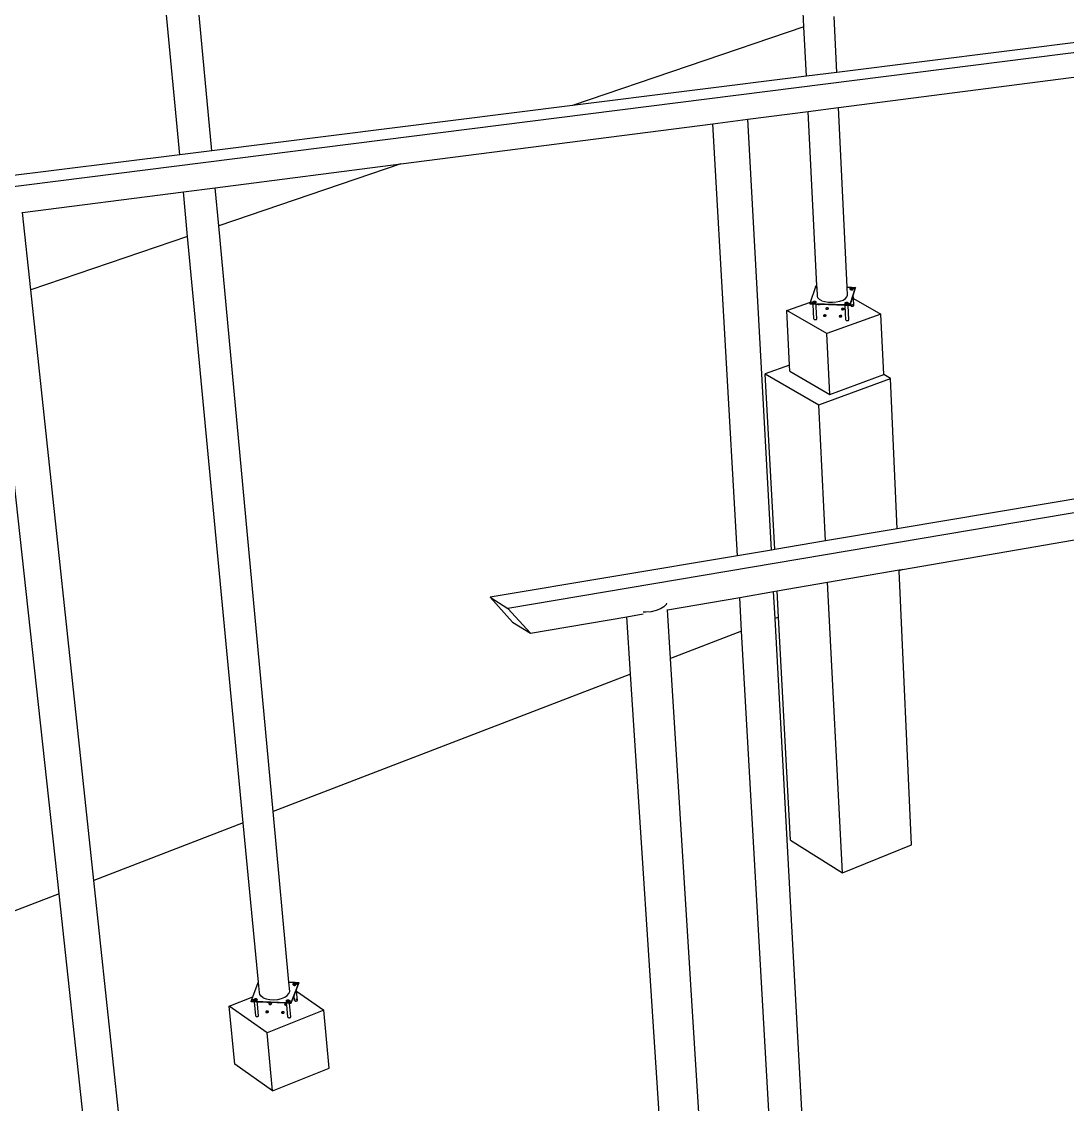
# Model space of a CAD drawing. Header units: inches. Extents: x -1925 to 2772, y -1726 to 1726.
# Drawn here: x -941 to -284, y 278 to 958 of the extents above; entities that cross this region are included whole.
import ezdxf

# ---------------------------------------------------------------- set-up
doc = ezdxf.new("R2010")
doc.units = ezdxf.units.IN
doc.header["$MEASUREMENT"] = 0

msp = doc.modelspace()

# ---------------------------------------------------------------- linework, layer by layer
for p, q in [((-449.15, 954.94), (-457.8, 1127.12)), ((-841.43, 874.52), (-862.05, 1091.81)), ((-821.35, 877.04), (-841.42, 1093.78)), ((687.86, 1060.8), (-1038.59, 842.6)), ((-96.8, 967.92), (-428.56, 926.3)), ((-428.56, 926.3), (-430.24, 961.37)), ((-449.15, 954.94), (-594.57, 905.48)), ((-447.6, 923.92), (-449.15, 954.94)), ((-427.49, 904.16), (-96.57, 946.76)), ((-428.56, 926.3), (-447.6, 923.92)), ((-447.6, 923.92), (-594.57, 905.48)), ((-594.57, 905.48), (-821.35, 877.04)), ((-484.39, 896.84), (-446.48, 901.72)), ((-446.48, 901.72), (-427.49, 904.16)), ((-440.97, 792.01), (-446.48, 901.72)), ((-422.07, 791.34), (-427.49, 904.16)), ((-702.54, 868.76), (-506.49, 893.99)), ((-506.49, 893.99), (-484.39, 896.84)), ((-491.01, 622.44), (-506.49, 893.99)), ((-469.63, 626.03), (-484.39, 896.84)), ((1106.01, 883.87), (-635.2, 589.26)), ((-841.43, 874.52), (-1048.12, 848.59)), ((-821.35, 877.04), (-841.43, 874.52)), ((-819.19, 853.74), (-702.54, 868.76)), ((-702.54, 868.76), (-816.98, 829.83)), ((-940.27, 838.16), (-839.22, 851.16)), ((-839.22, 851.16), (-819.19, 853.74)), ((-836.56, 823.17), (-839.22, 851.16)), ((-816.98, 829.83), (-819.19, 853.74)), ((-940.69, 838.1), (-940.27, 838.16)), ((-935.1, 789.65), (-940.27, 838.16)), ((-782.88, 461.69), (-816.98, 829.83)), ((-836.56, 823.17), (-935.1, 789.65)), ((-801.57, 454.5), (-836.56, 823.17)), ((-895.56, 418.36), (-935.1, 789.65)), ((-444.94, 781.92), (-441.97, 791.05)), ((-441.97, 791.05), (-441.65, 792.03)), ((-441.97, 791.05), (-441.39, 791.06)), ((-441.65, 792.03), (-440.97, 792.01)), ((-441.65, 792.03), (-440.96, 791.64)), ((-441.39, 791.06), (-440.93, 791.13)), ((-440.93, 791.13), (-440.97, 792.01)), ((-440.92, 790.9), (-440.93, 791.13)), ((-440.92, 790.9), (-440.92, 790.86)), ((-440.92, 790.86), (-440.92, 790.9)), ((-440.92, 790.86), (-440.92, 790.86)), ((-440.66, 785.66), (-440.92, 790.86)), ((-422.07, 791.34), (-418.98, 791.23)), ((-421.82, 786.2), (-422.07, 791.34)), ((-420.1, 790.42), (-420.09, 790.52)), ((-420.04, 790.32), (-420.1, 790.42)), ((-420.08, 790.02), (-420.1, 790.42)), ((-420.08, 790.02), (-420.1, 789.99)), ((-420.09, 790.52), (-420.03, 790.61)), ((-420.04, 790.09), (-420.08, 790.02)), ((-420.07, 789.89), (-420.08, 790.02)), ((-420.07, 789.98), (-420.01, 790.08)), ((-420.07, 789.89), (-420.07, 789.98)), ((-420.02, 789.79), (-420.07, 789.89)), ((-419.93, 790.24), (-420.04, 790.32)), ((-419.93, 790.17), (-420.04, 790.09)), ((-420.03, 790.61), (-419.92, 790.7)), ((-417.1, 790.17), (-420.02, 780.96)), ((-419.91, 789.71), (-420.02, 789.79)), ((-420.01, 790.08), (-419.93, 790.14)), ((-419.78, 790.17), (-419.93, 790.24)), ((-419.92, 790.7), (-419.76, 790.77)), ((-419.91, 789.71), (-419.75, 789.64)), ((-419.59, 790.13), (-419.78, 790.17)), ((-419.76, 790.77), (-419.57, 790.83)), ((-419.56, 789.6), (-419.75, 789.64)), ((-419.37, 790.11), (-419.59, 790.13)), ((-419.57, 790.83), (-419.35, 790.86)), ((-419.56, 789.6), (-419.35, 789.58)), ((-419.15, 790.11), (-419.37, 790.11)), ((-419.35, 790.86), (-419.13, 790.86)), ((-419.13, 789.58), (-419.35, 789.58)), ((-419.35, 789.56), (-419.12, 789.57)), ((-419.14, 789.98), (-419.23, 789.95)), ((-418.94, 790.14), (-419.15, 790.11)), ((-419.13, 790.86), (-418.92, 790.84)), ((-419.13, 789.58), (-418.91, 789.61)), ((-419.12, 789.57), (-418.9, 789.6)), ((-418.98, 791.23), (-418.99, 790.97)), ((-418.99, 790.97), (-418.91, 790.84)), ((-418.98, 791.23), (-416.79, 791.15)), ((-418.74, 790.2), (-418.94, 790.14)), ((-418.92, 790.84), (-418.91, 790.84)), ((-418.91, 790.84), (-418.73, 790.8)), ((-418.91, 789.61), (-418.72, 789.67)), ((-418.9, 789.6), (-418.7, 789.66)), ((-418.65, 790.24), (-418.74, 790.2)), ((-418.55, 790.2), (-418.74, 790.13)), ((-418.73, 790.8), (-418.57, 790.73)), ((-418.56, 789.74), (-418.72, 789.67)), ((-418.7, 789.66), (-418.54, 789.73)), ((-418.63, 790.25), (-418.65, 790.24)), ((-418.65, 790.24), (-418.55, 790.2)), ((-418.58, 790.27), (-418.63, 790.25)), ((-418.52, 790.21), (-418.63, 790.25)), ((-418.47, 790.36), (-418.58, 790.27)), ((-418.57, 790.73), (-418.46, 790.65)), ((-418.45, 789.83), (-418.56, 789.74)), ((-418.52, 790.21), (-418.55, 790.2)), ((-418.55, 790.2), (-418.44, 790.12)), ((-418.54, 789.73), (-418.42, 789.82)), ((-418.41, 790.12), (-418.52, 790.21)), ((-418.41, 790.45), (-418.47, 790.36)), ((-418.46, 790.65), (-418.41, 790.55)), ((-418.39, 789.92), (-418.45, 789.83)), ((-418.44, 790.12), (-418.38, 790.02)), ((-418.43, 790.59), (-416.82, 791.17)), ((-418.42, 789.82), (-418.36, 789.92)), ((-418.41, 790.55), (-418.41, 790.46)), ((-418.4, 790.45), (-418.41, 790.55)), ((-418.41, 790.46), (-418.41, 790.45)), ((-418.41, 790.45), (-418.4, 790.45)), ((-418.39, 790.08), (-418.41, 790.12)), ((-418.4, 790.45), (-418.16, 790.34)), ((-418.39, 790.08), (-418.4, 790.45)), ((-418.35, 790.03), (-418.39, 790.08)), ((-418.38, 790.02), (-418.39, 790.08)), ((-418.38, 790.02), (-418.39, 789.92)), ((-418.36, 789.92), (-418.35, 790.03)), ((-417.09, 789.91), (-418.18, 786.46)), ((-418.16, 790.34), (-417.66, 790.22)), ((-417.66, 790.22), (-417.1, 790.17)), ((-416.87, 790.9), (-417.1, 790.17)), ((-417.09, 789.91), (-417.1, 790.17)), ((-416.78, 790.9), (-417.09, 789.91)), ((-416.79, 791.15), (-416.87, 790.9)), ((-416.87, 790.9), (-416.78, 790.9)), ((-416.78, 790.9), (-416.79, 791.15)), ((-440.34, 784.58), (-440.66, 785.66)), ((-439.4, 783.6), (-440.34, 784.58)), ((-437.9, 782.77), (-439.4, 783.6)), ((-437.9, 782.77), (-435.95, 782.16)), ((-426.53, 782.43), (-424.58, 783.16)), ((-424.58, 783.16), (-423.08, 784.07)), ((-423.08, 784.07), (-422.14, 785.11)), ((-422.14, 785.11), (-421.82, 786.2)), ((-418.78, 784.58), (-419.71, 781.66)), ((-418.18, 786.46), (-418.78, 784.58)), ((-418.78, 784.58), (-418.66, 784.51)), ((-418.08, 784.18), (-418.18, 786.46)), ((-418.08, 784.19), (-418.08, 784.18)), ((-418.08, 784.18), (-400.74, 774.39)), ((-417.86, 779.73), (-418.08, 784.18)), ((-917.41, 409.96), (-958.02, 781.86)), ((-459.98, 776.49), (-444.94, 781.92)), ((-434.66, 762.03), (-459.98, 776.49)), ((-458.19, 742.31), (-459.98, 776.49)), ((-445.29, 780.85), (-444.97, 781.84)), ((-445.29, 780.85), (-443.51, 781.49)), ((-443.09, 780.77), (-445.29, 780.85)), ((-445.27, 780.59), (-445.29, 780.85)), ((-443.31, 780.52), (-445.27, 780.59)), ((-444.97, 781.84), (-444.94, 781.92)), ((-444.41, 781.79), (-444.97, 781.84)), ((-443.91, 781.67), (-444.41, 781.79)), ((-443.51, 781.5), (-443.91, 781.67)), ((-443.22, 781.28), (-443.51, 781.5)), ((-443.35, 781.58), (-443.36, 781.48)), ((-443.36, 781.48), (-443.3, 781.38)), ((-443.35, 782.02), (-443.34, 782.12)), ((-443.29, 781.93), (-443.35, 782.02)), ((-443.33, 781.62), (-443.35, 782.02)), ((-443.33, 781.62), (-443.35, 781.58)), ((-443.33, 781.62), (-443.35, 781.59)), ((-443.34, 782.12), (-443.28, 782.22)), ((-443.32, 781.49), (-443.33, 781.62)), ((-443.27, 781.4), (-443.32, 781.49)), ((-442.83, 771.16), (-443.31, 780.52)), ((-443.08, 780.52), (-443.31, 780.52)), ((-443.3, 781.38), (-443.19, 781.29)), ((-443.18, 781.85), (-443.29, 781.93)), ((-443.28, 782.22), (-443.17, 782.31)), ((-443.27, 781.4), (-443.16, 781.31)), ((-443.08, 781.03), (-443.22, 781.28)), ((-443.19, 781.29), (-443.03, 781.22)), ((-443.03, 781.78), (-443.18, 781.85)), ((-443.17, 782.31), (-443.01, 782.38)), ((-443.16, 781.31), (-443, 781.25)), ((-443.09, 780.77), (-443.08, 781.03)), ((-443.08, 780.52), (-443.09, 780.77)), ((-422.54, 780.05), (-443.09, 780.77)), ((-441.55, 780.46), (-443.08, 780.52)), ((-442.84, 781.74), (-443.03, 781.78)), ((-443.03, 781.22), (-442.83, 781.18)), ((-443.01, 782.38), (-442.82, 782.44)), ((-442.81, 781.2), (-443, 781.25)), ((-442.62, 781.71), (-442.84, 781.74)), ((-442.83, 781.18), (-442.61, 781.16)), ((-442.82, 782.44), (-442.6, 782.47)), ((-442.81, 781.2), (-442.6, 781.18)), ((-442.42, 781.72), (-442.62, 781.71)), ((-442.61, 781.16), (-442.38, 781.16)), ((-442.6, 782.47), (-442.38, 782.47)), ((-442.6, 781.18), (-442.48, 781.55)), ((-442.38, 781.19), (-442.6, 781.18)), ((-442.6, 781.17), (-442.37, 781.17)), ((-442.42, 781.72), (-442.48, 781.55)), ((-442.39, 781.55), (-442.48, 781.55)), ((-442.4, 781.59), (-442.47, 781.56)), ((-442.4, 781.72), (-442.42, 781.72)), ((-442.19, 781.75), (-442.4, 781.72)), ((-442.38, 782.47), (-442.16, 782.45)), ((-442.38, 781.19), (-442.16, 781.22)), ((-442.38, 781.16), (-442.15, 781.19)), ((-442.37, 781.17), (-442.15, 781.21)), ((-441.99, 781.8), (-442.19, 781.75)), ((-442.16, 782.45), (-441.97, 782.41)), ((-442.16, 781.22), (-441.97, 781.27)), ((-442.15, 781.21), (-441.95, 781.26)), ((-442.15, 781.19), (-441.95, 781.25)), ((-441.83, 781.88), (-441.99, 781.8)), ((-441.97, 782.41), (-441.82, 782.34)), ((-441.97, 781.27), (-441.81, 781.35)), ((-441.95, 781.26), (-441.78, 781.34)), ((-441.95, 781.25), (-441.79, 781.33)), ((-441.72, 781.97), (-441.83, 781.88)), ((-441.77, 781.82), (-441.83, 781.84)), ((-441.83, 781.82), (-441.79, 781.81)), ((-441.79, 781.81), (-441.83, 781.79)), ((-441.82, 782.34), (-441.71, 782.26)), ((-441.64, 781.52), (-441.82, 781.52)), ((-441.69, 781.43), (-441.81, 781.35)), ((-441.77, 781.82), (-441.79, 781.81)), ((-441.79, 781.81), (-441.68, 781.73)), ((-441.79, 781.81), (-441.79, 781.81)), ((-441.79, 781.33), (-441.67, 781.42)), ((-441.78, 781.34), (-441.66, 781.43)), ((-441.66, 781.73), (-441.77, 781.82)), ((-441.66, 782.06), (-441.72, 781.97)), ((-441.71, 782.26), (-441.66, 782.16)), ((-441.64, 781.52), (-441.69, 781.43)), ((-441.68, 781.73), (-441.63, 781.63)), ((-441.67, 781.42), (-441.61, 781.52)), ((-441.63, 781.63), (-441.66, 782.16)), ((-441.66, 782.16), (-441.66, 782.06)), ((-441.6, 781.63), (-441.66, 781.73)), ((-441.66, 781.43), (-441.61, 781.52)), ((-441.63, 781.53), (-441.64, 781.52)), ((-441.64, 781.52), (-441.61, 781.52)), ((-441.63, 781.63), (-441.63, 781.53)), ((-441.61, 781.52), (-441.6, 781.53)), ((-441.61, 781.52), (-441.61, 781.52)), ((-441.6, 781.53), (-441.6, 781.63)), ((-441.48, 778.98), (-441.55, 780.46)), ((-440.27, 780.42), (-441.55, 780.46)), ((-441.47, 778.97), (-441.48, 778.98)), ((-441.47, 778.86), (-441.48, 778.98)), ((-441.08, 771.31), (-441.47, 778.97)), ((-441.47, 778.86), (-441.47, 778.97)), ((-440.27, 780.42), (-440.24, 780.39)), ((-438.95, 780.37), (-440.27, 780.42)), ((-440.24, 780.39), (-440.08, 780.32)), ((-440.08, 780.32), (-439.88, 780.27)), ((-439.88, 780.27), (-439.66, 780.25)), ((-439.66, 780.25), (-439.43, 780.26)), ((-439.43, 780.26), (-439.21, 780.29)), ((-439.21, 780.29), (-439.01, 780.35)), ((-439.01, 780.35), (-438.95, 780.37)), ((-423.17, 779.81), (-438.95, 780.37)), ((-435.95, 782.16), (-433.68, 781.81)), ((-435.4, 777.97), (-435.46, 777.87)), ((-435.46, 777.87), (-435.46, 777.77)), ((-435.46, 777.77), (-435.41, 777.67)), ((-435.41, 777.67), (-435.29, 777.58)), ((-435.28, 778.06), (-435.4, 777.97)), ((-435.29, 777.58), (-435.13, 777.51)), ((-435.12, 778.14), (-435.28, 778.06)), ((-435.13, 777.51), (-434.94, 777.47)), ((-434.92, 778.19), (-435.12, 778.14)), ((-434.94, 777.47), (-434.72, 777.45)), ((-434.69, 778.22), (-434.92, 778.19)), ((-434.72, 777.45), (-434.49, 777.45)), ((-434.46, 778.23), (-434.69, 778.22)), ((-434.59, 777.84), (-434.06, 777.54)), ((-434.49, 777.45), (-434.26, 777.48)), ((-434.24, 778.21), (-434.46, 778.23)), ((-434.26, 777.48), (-434.06, 777.54)), ((-434.05, 778.16), (-434.24, 778.21)), ((-434.06, 777.54), (-433.9, 777.62)), ((-433.89, 778.09), (-434.05, 778.16)), ((-433.9, 777.62), (-433.78, 777.71)), ((-433.77, 778.01), (-433.89, 778.09)), ((-433.78, 777.71), (-433.72, 777.81)), ((-433.72, 777.91), (-433.77, 778.01)), ((-433.72, 777.81), (-433.72, 777.91)), ((-433.68, 781.81), (-431.24, 781.74)), ((-431.24, 781.74), (-428.8, 781.95)), ((-428.8, 781.95), (-426.53, 782.43)), ((-425.59, 777.52), (-425.6, 777.42)), ((-425.6, 777.42), (-425.54, 777.32)), ((-425.53, 777.62), (-425.59, 777.52)), ((-425.54, 777.32), (-425.43, 777.23)), ((-425.42, 777.71), (-425.53, 777.62)), ((-425.43, 777.23), (-424.72, 777.49)), ((-425.43, 777.23), (-425.27, 777.16)), ((-425.25, 777.79), (-425.42, 777.71)), ((-425.27, 777.16), (-425.07, 777.12)), ((-425.05, 777.84), (-425.25, 777.79)), ((-425.07, 777.12), (-424.85, 777.1)), ((-424.83, 777.87), (-425.05, 777.84)), ((-424.85, 777.1), (-424.62, 777.1)), ((-424.6, 777.88), (-424.83, 777.87)), ((-424.62, 777.1), (-424.4, 777.13)), ((-424.38, 777.86), (-424.6, 777.88)), ((-424.4, 777.13), (-424.2, 777.19)), ((-424.18, 777.81), (-424.38, 777.86)), ((-424.2, 777.19), (-424.03, 777.27)), ((-424.02, 777.74), (-424.18, 777.81)), ((-424.03, 777.27), (-423.92, 777.36)), ((-423.91, 777.66), (-424.02, 777.74)), ((-423.92, 777.36), (-423.85, 777.46)), ((-423.85, 777.56), (-423.91, 777.66)), ((-423.85, 777.46), (-423.85, 777.56)), ((-423.21, 780.94), (-423.22, 780.84)), ((-423.22, 780.84), (-423.16, 780.74)), ((-423.2, 781.46), (-423.14, 781.56)), ((-423.2, 781.36), (-423.2, 781.46)), ((-423.15, 781.27), (-423.2, 781.36)), ((-423.18, 780.83), (-423.2, 781.36)), ((-423.18, 780.97), (-423.2, 780.93)), ((-423.12, 780.74), (-423.18, 780.83)), ((-422.72, 770.53), (-423.17, 779.81)), ((-422.53, 779.79), (-423.17, 779.81)), ((-423.16, 780.74), (-423.05, 780.66)), ((-423.04, 781.19), (-423.15, 781.27)), ((-423.14, 781.56), (-423.03, 781.65)), ((-423.12, 780.74), (-423.01, 780.65)), ((-423.05, 780.66), (-422.89, 780.59)), ((-422.88, 781.12), (-423.04, 781.19)), ((-423.03, 781.65), (-422.87, 781.72)), ((-423.01, 780.65), (-422.86, 780.59)), ((-422.89, 780.59), (-422.69, 780.54)), ((-422.69, 781.08), (-422.88, 781.12)), ((-422.87, 781.72), (-422.67, 781.78)), ((-422.67, 780.54), (-422.86, 780.59)), ((-422.48, 781.05), (-422.69, 781.08)), ((-422.69, 780.54), (-422.47, 780.52)), ((-422.67, 781.78), (-422.46, 781.81)), ((-422.67, 780.54), (-422.45, 780.52)), ((-422.38, 780.3), (-422.54, 780.05)), ((-422.53, 779.79), (-422.54, 780.05)), ((-420.34, 779.97), (-422.54, 780.05)), ((-421.41, 779.75), (-422.53, 779.79)), ((-422.25, 781.06), (-422.48, 781.05)), ((-422.47, 780.52), (-422.45, 780.52)), ((-422.46, 781.81), (-422.24, 781.81)), ((-422.46, 780.51), (-422.23, 780.51)), ((-422.24, 780.53), (-422.45, 780.52)), ((-422.09, 780.53), (-422.38, 780.3)), ((-422.04, 781.09), (-422.25, 781.06)), ((-422.24, 781.81), (-422.02, 781.79)), ((-422.24, 780.53), (-422.04, 780.55)), ((-422.23, 780.51), (-422, 780.55)), ((-422.04, 780.55), (-422.09, 780.53)), ((-421.84, 781.14), (-422.04, 781.09)), ((-422.04, 780.55), (-422.01, 780.56)), ((-422.02, 781.79), (-421.83, 781.75)), ((-421.81, 780.61), (-422.01, 780.56)), ((-422, 780.55), (-421.8, 780.6)), ((-421.69, 781.22), (-421.84, 781.14)), ((-421.83, 781.75), (-421.67, 781.68)), ((-421.81, 780.61), (-421.66, 780.69)), ((-421.8, 780.6), (-421.64, 780.68)), ((-421.57, 781.31), (-421.69, 781.22)), ((-421.64, 781.17), (-421.68, 781.19)), ((-421.62, 781.16), (-421.68, 781.18)), ((-421.68, 781.16), (-421.65, 781.15)), ((-421.65, 781.15), (-421.68, 781.14)), ((-421.67, 781.68), (-421.57, 781.6)), ((-421.5, 780.86), (-421.67, 780.86)), ((-421.58, 780.75), (-421.66, 780.73)), ((-421.66, 780.69), (-421.58, 780.75)), ((-421.64, 780.7), (-421.66, 780.72)), ((-421.66, 780.69), (-421.65, 780.69)), ((-421.65, 781.15), (-421.54, 781.06)), ((-421.64, 781.15), (-421.65, 781.15)), ((-421.65, 780.69), (-421.57, 780.75)), ((-421.52, 781.08), (-421.64, 781.17)), ((-421.62, 781.16), (-421.64, 781.15)), ((-421.63, 780.7), (-421.64, 780.7)), ((-421.64, 780.68), (-421.62, 780.69)), ((-421.62, 780.69), (-421.63, 780.7)), ((-421.52, 781.08), (-421.62, 781.16)), ((-421.62, 780.69), (-421.52, 780.77)), ((-420.34, 779.97), (-421.62, 780.69)), ((-421.55, 780.77), (-421.58, 780.75)), ((-421.57, 780.75), (-421.58, 780.75)), ((-421.57, 781.6), (-421.51, 781.5)), ((-421.51, 781.4), (-421.57, 781.31)), ((-421.17, 780.86), (-421.57, 780.75)), ((-421.57, 780.75), (-421.53, 780.78)), ((-421.5, 780.86), (-421.55, 780.77)), ((-421.54, 781.06), (-421.48, 780.97)), ((-421.53, 780.78), (-421.47, 780.88)), ((-421.52, 781.08), (-421.49, 781.02)), ((-421.51, 781.07), (-421.52, 781.08)), ((-421.52, 780.77), (-421.47, 780.86)), ((-421.51, 781.5), (-421.51, 781.4)), ((-421.49, 781.02), (-421.51, 781.5)), ((-421.45, 780.97), (-421.51, 781.07)), ((-421.49, 780.87), (-421.5, 780.86)), ((-421.47, 780.98), (-421.49, 781.02)), ((-421.48, 780.97), (-421.49, 781.02)), ((-421.48, 780.97), (-421.49, 780.87)), ((-421.47, 780.88), (-421.47, 780.98)), ((-421.47, 780.86), (-421.46, 780.86)), ((-421.46, 780.87), (-421.45, 780.97)), ((-421.46, 780.86), (-421.46, 780.87)), ((-420.97, 770.67), (-421.41, 779.75)), ((-420.33, 779.71), (-421.41, 779.75)), ((-420.6, 780.94), (-421.17, 780.86)), ((-420.02, 780.96), (-420.6, 780.94)), ((-420.02, 780.96), (-420.34, 779.97)), ((-420.33, 779.71), (-420.34, 779.97)), ((-420.01, 780.7), (-420.33, 779.71)), ((-420.01, 780.7), (-420.02, 780.96)), ((-419.71, 781.66), (-420.01, 780.7)), ((-419.61, 779.59), (-419.71, 781.66)), ((-419.54, 779.79), (-419.61, 779.69)), ((-419.61, 779.69), (-419.61, 779.59)), ((-419.61, 779.59), (-419.55, 779.49)), ((-419.55, 779.49), (-419.44, 779.41)), ((-419.43, 779.88), (-419.54, 779.79)), ((-419.44, 779.41), (-419.28, 779.34)), ((-419.26, 779.96), (-419.43, 779.88)), ((-419.28, 779.34), (-419.08, 779.29)), ((-419.11, 780), (-419.26, 779.96)), ((-419.08, 779.29), (-418.86, 779.27)), ((-418.84, 780.05), (-418.9, 780.04)), ((-418.86, 779.27), (-418.63, 779.28)), ((-418.61, 780.05), (-418.84, 780.05)), ((-418.63, 779.28), (-418.41, 779.31)), ((-418.44, 780.04), (-418.61, 780.05)), ((-418.41, 779.31), (-418.21, 779.36)), ((-418.21, 779.36), (-418.04, 779.44)), ((-418.04, 779.44), (-417.93, 779.53)), ((-417.93, 779.53), (-417.87, 779.63)), ((-417.86, 779.73), (-417.87, 779.75)), ((-417.87, 779.63), (-417.86, 779.73)), ((-442.78, 771.07), (-442.83, 771.16)), ((-442.78, 771.07), (-442.67, 770.98)), ((-442.67, 770.98), (-442.51, 770.91)), ((-442.51, 770.91), (-442.31, 770.86)), ((-442.31, 770.86), (-442.09, 770.84)), ((-442.09, 770.84), (-441.86, 770.85)), ((-441.86, 770.85), (-441.63, 770.88)), ((-441.63, 770.88), (-441.43, 770.94)), ((-441.43, 770.94), (-441.27, 771.01)), ((-441.27, 771.01), (-441.15, 771.1)), ((-441.15, 771.1), (-441.09, 771.2)), ((-441.09, 771.2), (-441.08, 771.31)), ((-436.89, 773.42), (-436.9, 773.32)), ((-436.9, 773.32), (-436.84, 773.22)), ((-436.83, 773.52), (-436.89, 773.42)), ((-436.84, 773.22), (-436.73, 773.13)), ((-436.71, 773.61), (-436.83, 773.52)), ((-436.73, 773.13), (-436.57, 773.06)), ((-436.55, 773.69), (-436.71, 773.61)), ((-436.57, 773.06), (-436.37, 773.02)), ((-436.35, 773.75), (-436.55, 773.69)), ((-436.37, 773.02), (-436.15, 773)), ((-436.13, 773.78), (-436.35, 773.75)), ((-436.15, 773), (-435.92, 773)), ((-435.9, 773.78), (-436.13, 773.78)), ((-436.02, 773.39), (-435.32, 773.65)), ((-435.92, 773), (-435.7, 773.03)), ((-435.67, 773.76), (-435.9, 773.78)), ((-435.7, 773.03), (-435.5, 773.09)), ((-435.48, 773.71), (-435.67, 773.76)), ((-435.5, 773.09), (-435.33, 773.17)), ((-435.32, 773.65), (-435.48, 773.71)), ((-435.33, 773.17), (-435.21, 773.26)), ((-435.2, 773.56), (-435.32, 773.65)), ((-435.21, 773.26), (-435.15, 773.36)), ((-435.15, 773.46), (-435.2, 773.56)), ((-435.15, 773.36), (-435.15, 773.46)), ((-400.74, 774.39), (-434.66, 762.03)), ((-427.01, 773.07), (-427.02, 772.97)), ((-427.02, 772.97), (-426.96, 772.87)), ((-426.95, 773.17), (-427.01, 773.07)), ((-426.96, 772.87), (-426.85, 772.78)), ((-426.83, 773.26), (-426.95, 773.17)), ((-426.85, 772.78), (-426.69, 772.71)), ((-426.67, 773.34), (-426.83, 773.26)), ((-426.69, 772.71), (-426.49, 772.67)), ((-426.47, 773.39), (-426.67, 773.34)), ((-426.67, 773.34), (-426.14, 773.04)), ((-426.49, 772.67), (-426.27, 772.65)), ((-426.25, 773.43), (-426.47, 773.39)), ((-426.27, 772.65), (-426.04, 772.65)), ((-426.02, 773.43), (-426.25, 773.43)), ((-426.04, 772.65), (-425.81, 772.68)), ((-425.8, 773.41), (-426.02, 773.43)), ((-425.81, 772.68), (-425.61, 772.74)), ((-425.6, 773.36), (-425.8, 773.41)), ((-425.61, 772.74), (-425.45, 772.82)), ((-425.44, 773.3), (-425.6, 773.36)), ((-425.45, 772.82), (-425.33, 772.91)), ((-425.32, 773.21), (-425.44, 773.3)), ((-425.33, 772.91), (-425.27, 773.01)), ((-425.27, 773.11), (-425.32, 773.21)), ((-425.27, 773.01), (-425.27, 773.11)), ((-422.66, 770.43), (-422.72, 770.53)), ((-422.66, 770.43), (-422.55, 770.34)), ((-422.55, 770.34), (-422.39, 770.27)), ((-422.39, 770.27), (-422.19, 770.23)), ((-422.19, 770.23), (-421.97, 770.21)), ((-421.97, 770.21), (-421.74, 770.21)), ((-421.74, 770.21), (-421.52, 770.24)), ((-421.52, 770.24), (-421.32, 770.3)), ((-421.32, 770.3), (-421.23, 770.34)), ((-421.23, 770.34), (-421.15, 770.38)), ((-421.15, 770.38), (-421.03, 770.47)), ((-421.03, 770.47), (-420.97, 770.57)), ((-420.97, 770.67), (-420.98, 770.68)), ((-420.97, 770.57), (-420.97, 770.67)), ((-399, 736.32), (-400.74, 774.39)), ((-432.77, 723.87), (-434.66, 762.03)), ((-458.19, 742.31), (-473.46, 736.73)), ((-457.98, 738.44), (-458.19, 742.31)), ((-473.46, 736.73), (-439.86, 717.24)), ((-467.47, 626.4), (-473.46, 736.73)), ((-457.98, 738.44), (-432.77, 723.87)), ((-432.77, 723.87), (-399, 736.32)), ((-394.76, 733.9), (-399, 736.32)), ((-439.86, 717.24), (-394.76, 733.9)), ((-390.48, 639.32), (-394.76, 733.9)), ((-435.54, 631.76), (-439.86, 717.24)), ((-387.18, 613.85), (-94.23, 664.18)), ((-267.02, 660.06), (-390.48, 639.32)), ((-390.48, 639.32), (-435.54, 631.76)), ((-467.47, 626.4), (-469.63, 626.03)), ((-435.54, 631.76), (-467.47, 626.4)), ((-491.01, 622.44), (-646.47, 596.34)), ((-469.63, 626.03), (-491.01, 622.44)), ((-434.23, 605.77), (-389.32, 613.49)), ((-389.32, 613.49), (-387.18, 613.85)), ((-389.29, 613.04), (-389.32, 613.49)), ((-387.18, 613.85), (-389.29, 613.04)), ((-381.5, 440.73), (-389.29, 613.04)), ((-466.06, 600.3), (-434.23, 605.77)), ((-425, 423.07), (-434.23, 605.77)), ((-489.52, 596.27), (-468.21, 599.93)), ((-468.21, 599.93), (-466.06, 600.3)), ((-467.29, 583.05), (-468.21, 599.93)), ((-465.16, 583.86), (-466.06, 600.3)), ((-646.47, 596.34), (-632.36, 580.75)), ((-646.47, 596.34), (-635.2, 589.26)), ((-535.58, 592.54), (-535.81, 591.8)), ((-535.01, 588.46), (-489.52, 596.27)), ((-488.3, 574.97), (-489.52, 596.27)), ((-635.2, 589.26), (-621.11, 573.66)), ((-560.55, 584.07), (-550.23, 585.84)), ((-548.44, 586.89), (-550.3, 586.95)), ((-545.09, 587.2), (-548.44, 586.89)), ((-541.95, 587.91), (-545.09, 587.2)), ((-539.24, 588.96), (-541.95, 587.91)), ((-537.15, 590.29), (-539.24, 588.96)), ((-535.81, 591.8), (-537.15, 590.29)), ((-535.32, 588.4), (-535.01, 588.46)), ((-533.1, 557.74), (-535.01, 588.46)), ((-632.36, 580.75), (-621.11, 573.66)), ((-621.11, 573.66), (-560.55, 584.07)), ((-558.19, 548.09), (-560.55, 584.07)), ((-465.16, 583.86), (-467.29, 583.05)), ((-442.36, 125.69), (-467.29, 583.05)), ((-457.56, 443.73), (-465.16, 583.86)), ((-488.3, 574.97), (-533.1, 557.74)), ((-462.74, 126.57), (-488.3, 574.97)), ((-497.84, -7.66), (-533.1, 557.74)), ((-558.19, 548.09), (-782.88, 461.69)), ((-521.94, -6.58), (-558.19, 548.09)), ((-772.95, 354.47), (-782.88, 461.69)), ((-801.57, 454.5), (-895.56, 418.36)), ((-792.06, 354.28), (-801.57, 454.5)), ((-457.56, 443.73), (-425, 423.07)), ((-425, 423.07), (-381.5, 440.73)), ((-879.67, 269.13), (-895.56, 418.36)), ((-917.41, 409.96), (-1156.97, 317.84)), ((-901.93, 268.17), (-917.41, 409.96)), ((-795.57, 345.19), (-792.13, 354.09)), ((-792.13, 354.09), (-792.06, 354.28)), ((-792.13, 354.09), (-792.04, 354.1)), ((-792.04, 354.1), (-792.06, 354.28)), ((-791.45, 347.86), (-792.04, 354.1)), ((-772.95, 354.47), (-768.93, 354.31)), ((-772.4, 348.49), (-772.95, 354.47)), ((-768.93, 354.31), (-768.97, 354.01)), ((-768.97, 354.01), (-768.85, 353.73)), ((-768.93, 354.31), (-766.73, 354.22)), ((-768.56, 353.52), (-766.76, 354.24)), ((-766.82, 353.98), (-767.16, 353.08)), ((-766.71, 353.97), (-767.14, 352.83)), ((-766.73, 354.22), (-766.82, 353.98)), ((-766.82, 353.98), (-766.71, 353.97)), ((-766.71, 353.97), (-766.73, 354.22)), ((-791.26, 346.61), (-791.45, 347.86)), ((-773.92, 346.02), (-772.85, 347.22)), ((-772.85, 347.22), (-772.4, 348.49)), ((-767.16, 353.08), (-771.21, 342.42)), ((-770.24, 353.26), (-770.22, 353.37)), ((-770.19, 353.15), (-770.24, 353.26)), ((-770.2, 352.87), (-770.24, 353.26)), ((-770.22, 353.37), (-770.15, 353.49)), ((-770.13, 352.98), (-770.2, 352.87)), ((-770.19, 352.75), (-770.2, 352.87)), ((-770.2, 352.87), (-770.2, 352.87)), ((-770.09, 353.06), (-770.19, 353.15)), ((-770.19, 352.75), (-770.17, 352.86)), ((-770.14, 352.64), (-770.19, 352.75)), ((-770.17, 352.86), (-770.1, 352.98)), ((-770.15, 353.49), (-770.03, 353.59)), ((-770.04, 352.55), (-770.14, 352.64)), ((-770.09, 353.02), (-770.13, 352.98)), ((-770.1, 352.98), (-770.09, 352.99)), ((-769.94, 352.98), (-770.09, 353.06)), ((-770.04, 352.55), (-769.9, 352.47)), ((-770.03, 353.59), (-769.86, 353.67)), ((-769.76, 352.93), (-769.94, 352.98)), ((-769.9, 352.47), (-769.71, 352.42)), ((-769.86, 353.67), (-769.66, 353.73)), ((-769.54, 352.9), (-769.76, 352.93)), ((-769.5, 352.39), (-769.71, 352.42)), ((-769.66, 353.73), (-769.44, 353.77)), ((-768.18, 350.09), (-769.62, 346.29)), ((-769.32, 352.91), (-769.54, 352.9)), ((-769.27, 352.4), (-769.5, 352.39)), ((-769.5, 352.38), (-769.27, 352.39)), ((-769.44, 353.77), (-769.21, 353.78)), ((-769.1, 352.92), (-769.33, 352.83)), ((-769.1, 352.94), (-769.32, 352.91)), ((-769.05, 352.44), (-769.27, 352.4)), ((-769.27, 352.39), (-769.04, 352.42)), ((-769.21, 353.78), (-769, 353.75)), ((-768.9, 353.01), (-769.1, 352.94)), ((-769.05, 352.44), (-768.85, 352.5)), ((-769.04, 352.42), (-768.83, 352.49)), ((-769, 353.75), (-768.83, 353.71)), ((-768.73, 353.09), (-768.9, 353.01)), ((-768.73, 353.07), (-768.9, 353)), ((-768.85, 353.73), (-768.83, 353.71)), ((-768.68, 352.58), (-768.85, 352.5)), ((-768.83, 353.71), (-768.81, 353.7)), ((-768.83, 352.49), (-768.66, 352.57)), ((-768.81, 353.7), (-768.66, 353.62)), ((-768.6, 353.19), (-768.73, 353.09)), ((-768.68, 352.58), (-768.56, 352.68)), ((-768.66, 353.62), (-768.56, 353.53)), ((-768.66, 352.57), (-768.53, 352.68)), ((-768.53, 353.31), (-768.6, 353.19)), ((-768.59, 353.12), (-768.6, 353.13)), ((-768.59, 353.12), (-768.6, 353.12)), ((-768.6, 353.09), (-768.52, 353.02)), ((-768.49, 353.03), (-768.59, 353.12)), ((-768.56, 353.53), (-768.53, 353.44)), ((-768.49, 352.8), (-768.56, 352.68)), ((-768.53, 353.44), (-768.2, 353.28)), ((-768.53, 353.44), (-768.52, 353.42)), ((-768.52, 353.42), (-768.53, 353.31)), ((-768.53, 352.68), (-768.46, 352.8)), ((-768.48, 353.01), (-768.52, 353.42)), ((-768.52, 353.02), (-768.47, 352.91)), ((-768.48, 353.01), (-768.49, 353.03)), ((-768.47, 352.91), (-768.49, 352.8)), ((-768.44, 352.91), (-768.48, 353.01)), ((-768.47, 352.91), (-768.48, 353.01)), ((-768.46, 352.8), (-768.44, 352.91)), ((-768.2, 353.28), (-767.72, 353.14)), ((-767.14, 352.83), (-768.18, 350.09)), ((-768.06, 348.78), (-768.18, 350.09)), ((-768.09, 348.8), (-768.06, 348.78)), ((-768.06, 348.78), (-750.9, 336.87)), ((-767.53, 343.05), (-768.06, 348.78)), ((-767.72, 353.14), (-767.16, 353.08)), ((-767.14, 352.83), (-767.16, 353.08)), ((-810.38, 339.3), (-795.57, 345.19)), ((-796.69, 342.3), (-796.25, 343.44)), ((-796.69, 342.3), (-794.83, 343.04)), ((-794.48, 342.21), (-796.69, 342.3)), ((-796.67, 342.05), (-796.69, 342.3)), ((-794.57, 341.96), (-796.67, 342.05)), ((-796.25, 343.44), (-795.57, 345.19)), ((-795.69, 343.38), (-796.25, 343.44)), ((-795.2, 343.24), (-795.69, 343.38)), ((-794.82, 343.04), (-795.2, 343.24)), ((-794.56, 342.79), (-794.82, 343.04)), ((-794.68, 343.55), (-794.67, 343.66)), ((-794.64, 343.44), (-794.68, 343.55)), ((-794.64, 343.15), (-794.68, 343.55)), ((-794.67, 343.66), (-794.59, 343.78)), ((-794.65, 343.14), (-794.67, 343.02)), ((-794.67, 343.02), (-794.62, 342.91)), ((-794.64, 343.16), (-794.65, 343.15)), ((-794.64, 343.15), (-794.65, 343.14)), ((-794.54, 343.34), (-794.64, 343.44)), ((-794.63, 343.04), (-794.64, 343.15)), ((-794.63, 343.04), (-794.62, 343.15)), ((-794.59, 342.93), (-794.63, 343.04)), ((-794.62, 343.15), (-794.54, 343.27)), ((-794.57, 343.27), (-794.62, 343.19)), ((-794.58, 343.26), (-794.62, 343.19)), ((-794.62, 342.91), (-794.52, 342.81)), ((-794.59, 343.78), (-794.47, 343.88)), ((-794.49, 342.83), (-794.59, 342.93)), ((-794.53, 343.29), (-794.58, 343.26)), ((-794.53, 343.3), (-794.57, 343.27)), ((-793.73, 333.14), (-794.57, 341.96)), ((-794.46, 341.96), (-794.57, 341.96)), ((-794.44, 342.51), (-794.56, 342.79)), ((-794.39, 343.27), (-794.54, 343.34)), ((-794.54, 343.27), (-794.53, 343.28)), ((-794.52, 342.81), (-794.37, 342.73)), ((-794.49, 342.83), (-794.34, 342.76)), ((-794.48, 342.21), (-794.44, 342.51)), ((-794.46, 341.96), (-794.48, 342.21)), ((-773.85, 341.37), (-794.48, 342.21)), ((-794.47, 343.88), (-794.3, 343.96)), ((-792.79, 341.89), (-794.46, 341.96)), ((-794.2, 343.21), (-794.39, 343.27)), ((-794.37, 342.73), (-794.17, 342.67)), ((-794.34, 342.76), (-794.15, 342.7)), ((-794.3, 343.96), (-794.1, 344.03)), ((-793.99, 343.19), (-794.2, 343.21)), ((-794.17, 342.67), (-793.95, 342.65)), ((-794.15, 342.7), (-793.94, 342.68)), ((-794.1, 344.03), (-793.87, 344.06)), ((-793.76, 343.2), (-793.99, 343.19)), ((-793.95, 342.66), (-793.71, 342.67)), ((-793.95, 342.65), (-793.72, 342.66)), ((-793.94, 342.68), (-793.72, 342.69)), ((-793.87, 344.06), (-793.65, 344.07)), ((-793.54, 343.23), (-793.76, 343.2)), ((-793.72, 342.69), (-793.49, 342.72)), ((-793.72, 342.66), (-793.49, 342.69)), ((-793.71, 342.67), (-793.48, 342.71)), ((-793.65, 344.07), (-793.44, 344.04)), ((-793.34, 343.29), (-793.54, 343.23)), ((-793.49, 342.72), (-793.29, 342.78)), ((-793.49, 342.69), (-793.28, 342.76)), ((-793.48, 342.71), (-793.28, 342.77)), ((-793.44, 344.04), (-793.25, 343.99)), ((-793.17, 343.38), (-793.34, 343.29)), ((-793.17, 343.36), (-793.34, 343.29)), ((-793.14, 343.08), (-793.32, 343.08)), ((-793.12, 342.87), (-793.29, 342.78)), ((-793.28, 342.77), (-793.1, 342.86)), ((-793.28, 342.76), (-793.11, 342.85)), ((-793.25, 343.99), (-793.1, 343.91)), ((-793.05, 343.48), (-793.17, 343.38)), ((-793.12, 342.87), (-793, 342.97)), ((-793.11, 342.85), (-792.98, 342.95)), ((-793.1, 343.91), (-793, 343.82)), ((-793.1, 342.86), (-792.97, 342.97)), ((-792.97, 343.59), (-793.05, 343.48)), ((-793.03, 343.41), (-793.04, 343.42)), ((-793.03, 343.41), (-793.04, 343.41)), ((-793.04, 343.39), (-792.95, 343.31)), ((-792.92, 343.31), (-793.03, 343.41)), ((-792.93, 343.07), (-793.01, 343.07)), ((-793, 343.82), (-792.96, 343.71)), ((-792.93, 343.07), (-793, 342.97)), ((-792.98, 342.95), (-792.9, 343.07)), ((-792.96, 343.71), (-792.97, 343.59)), ((-792.97, 342.97), (-792.9, 343.07)), ((-792.91, 343.2), (-792.96, 343.71)), ((-792.95, 343.31), (-792.91, 343.2)), ((-792.92, 343.08), (-792.93, 343.07)), ((-792.93, 343.07), (-792.9, 343.07)), ((-792.88, 343.2), (-792.92, 343.31)), ((-792.91, 343.2), (-792.92, 343.08)), ((-792.9, 343.07), (-792.9, 343.08)), ((-792.9, 343.08), (-792.89, 343.08)), ((-792.89, 343.08), (-792.88, 343.2)), ((-792.68, 340.73), (-792.79, 341.89)), ((-774.33, 341.14), (-792.79, 341.89)), ((-792.64, 340.64), (-792.68, 340.73)), ((-792.66, 340.53), (-792.68, 340.73)), ((-792.66, 340.53), (-792.64, 340.64)), ((-791.95, 333.31), (-792.64, 340.64)), ((-790.43, 345.48), (-791.26, 346.61)), ((-789.02, 344.52), (-790.43, 345.48)), ((-789.02, 344.52), (-787.12, 343.81)), ((-787.12, 343.81), (-784.87, 343.4)), ((-785.5, 340.9), (-785.51, 340.78)), ((-785.51, 340.78), (-785.47, 340.67)), ((-785.42, 341.01), (-785.5, 340.9)), ((-785.47, 340.67), (-785.36, 340.57)), ((-785.29, 341.12), (-785.42, 341.01)), ((-785.36, 340.57), (-785.21, 340.49)), ((-785.12, 341.21), (-785.29, 341.12)), ((-785.21, 340.49), (-785.02, 340.43)), ((-784.91, 341.27), (-785.12, 341.21)), ((-785.02, 340.43), (-784.8, 340.41)), ((-784.68, 341.31), (-784.91, 341.27)), ((-784.87, 343.4), (-782.42, 343.32)), ((-784.8, 340.41), (-784.56, 340.41)), ((-784.45, 341.31), (-784.68, 341.31)), ((-784.62, 340.86), (-784.13, 340.52)), ((-784.56, 340.41), (-784.34, 340.45)), ((-784.23, 341.29), (-784.45, 341.31)), ((-784.34, 340.45), (-784.13, 340.52)), ((-784.04, 341.24), (-784.23, 341.29)), ((-784.13, 340.52), (-783.95, 340.6)), ((-783.88, 341.16), (-784.04, 341.24)), ((-783.95, 340.6), (-783.82, 340.71)), ((-783.78, 341.06), (-783.88, 341.16)), ((-783.82, 340.71), (-783.75, 340.83)), ((-783.73, 340.94), (-783.78, 341.06)), ((-783.75, 340.83), (-783.73, 340.94)), ((-782.42, 343.32), (-779.94, 343.57)), ((-779.94, 343.57), (-777.59, 344.13)), ((-777.59, 344.13), (-775.53, 344.97)), ((-775.59, 340.49), (-775.61, 340.37)), ((-775.61, 340.37), (-775.56, 340.26)), ((-775.52, 340.61), (-775.59, 340.49)), ((-775.53, 344.97), (-773.92, 346.02)), ((-775.39, 340.71), (-775.52, 340.61)), ((-775.46, 340.16), (-774.72, 340.46)), ((-775.21, 340.8), (-775.39, 340.71)), ((-775, 340.87), (-775.21, 340.8)), ((-774.78, 340.9), (-775, 340.87)), ((-774.55, 340.91), (-774.78, 340.9)), ((-774.32, 340.88), (-774.55, 340.91)), ((-774.45, 342.78), (-774.43, 342.9)), ((-774.4, 342.68), (-774.45, 342.78)), ((-774.4, 342.27), (-774.45, 342.78)), ((-774.43, 342.4), (-774.44, 342.29)), ((-774.44, 342.29), (-774.39, 342.17)), ((-774.43, 342.9), (-774.36, 343.01)), ((-774.34, 342.51), (-774.42, 342.39)), ((-774.3, 342.58), (-774.4, 342.68)), ((-774.4, 342.27), (-774.39, 342.39)), ((-774.36, 342.16), (-774.4, 342.27)), ((-774.39, 342.39), (-774.31, 342.5)), ((-774.39, 342.17), (-774.29, 342.07)), ((-774.36, 343.01), (-774.24, 343.11)), ((-774.26, 342.07), (-774.36, 342.16)), ((-774.3, 342.54), (-774.34, 342.51)), ((-774.31, 340.88), (-774.33, 341.14)), ((-773.83, 341.12), (-774.33, 341.14)), ((-774.31, 340.88), (-774.32, 340.88)), ((-774.31, 342.5), (-774.3, 342.51)), ((-774.24, 340.11), (-774.31, 340.88)), ((-774.15, 342.5), (-774.3, 342.58)), ((-774.29, 342.07), (-774.14, 341.99)), ((-774.26, 342.07), (-774.11, 341.99)), ((-774.24, 343.11), (-774.07, 343.2)), ((-773.97, 342.45), (-774.15, 342.5)), ((-774.14, 341.99), (-773.94, 341.94)), ((-773.92, 341.94), (-774.11, 341.99)), ((-774.07, 343.2), (-773.87, 343.26)), ((-773.75, 342.43), (-773.97, 342.45)), ((-773.94, 341.94), (-773.72, 341.91)), ((-773.92, 341.94), (-773.71, 341.92)), ((-773.87, 343.26), (-773.64, 343.3)), ((-773.66, 341.66), (-773.85, 341.37)), ((-773.83, 341.12), (-773.85, 341.37)), ((-771.64, 341.28), (-773.85, 341.37)), ((-772.53, 341.07), (-773.83, 341.12)), ((-773.53, 342.43), (-773.75, 342.43)), ((-773.72, 341.91), (-773.71, 341.92)), ((-773.71, 341.92), (-773.54, 342.34)), ((-773.49, 341.92), (-773.71, 341.92)), ((-773.71, 341.9), (-773.48, 341.91)), ((-773.34, 341.93), (-773.66, 341.66)), ((-773.64, 343.3), (-773.42, 343.3)), ((-773.52, 342.36), (-773.54, 342.35)), ((-773.52, 342.34), (-773.54, 342.34)), ((-773.31, 342.47), (-773.53, 342.43)), ((-773.28, 341.95), (-773.49, 341.92)), ((-773.48, 341.91), (-773.25, 341.94)), ((-773.42, 343.3), (-773.21, 343.28)), ((-773.28, 341.95), (-773.34, 341.93)), ((-773.11, 342.53), (-773.31, 342.47)), ((-773.11, 342.53), (-773.31, 342.45)), ((-773.09, 342.32), (-773.29, 342.33)), ((-773.28, 341.95), (-773.26, 341.96)), ((-773.06, 342.07), (-773.26, 341.96)), ((-773.26, 341.96), (-773.05, 342.02)), ((-773.25, 341.94), (-773.04, 342.01)), ((-773.21, 343.28), (-773.02, 343.23)), ((-772.94, 342.62), (-773.11, 342.53)), ((-773.05, 342.02), (-772.89, 342.11)), ((-773.04, 342.01), (-772.87, 342.1)), ((-773.02, 343.23), (-772.87, 343.15)), ((-772.81, 342.72), (-772.94, 342.62)), ((-772.89, 342.11), (-772.88, 342.11)), ((-772.88, 342.11), (-772.79, 342.18)), ((-772.87, 343.15), (-772.77, 343.05)), ((-772.87, 342.1), (-772.84, 342.11)), ((-772.86, 342.12), (-772.86, 342.13)), ((-772.84, 342.11), (-772.86, 342.12)), ((-772.84, 342.11), (-772.74, 342.2)), ((-771.64, 341.28), (-772.84, 342.11)), ((-772.74, 342.83), (-772.81, 342.72)), ((-772.7, 342.56), (-772.81, 342.66)), ((-772.8, 342.65), (-772.81, 342.65)), ((-772.8, 342.65), (-772.81, 342.65)), ((-772.7, 342.56), (-772.8, 342.65)), ((-772.8, 342.62), (-772.72, 342.54)), ((-772.8, 342.18), (-772.76, 342.21)), ((-772.79, 342.18), (-772.8, 342.18)), ((-772.37, 342.31), (-772.79, 342.18)), ((-772.79, 342.18), (-772.75, 342.22)), ((-772.77, 343.05), (-772.73, 342.94)), ((-772.7, 342.3), (-772.77, 342.31)), ((-772.7, 342.3), (-772.76, 342.21)), ((-772.75, 342.22), (-772.67, 342.33)), ((-772.73, 342.94), (-772.74, 342.83)), ((-772.74, 342.2), (-772.67, 342.3)), ((-772.69, 342.52), (-772.73, 342.94)), ((-772.72, 342.54), (-772.68, 342.43)), ((-772.7, 342.56), (-772.69, 342.52)), ((-772.69, 342.55), (-772.7, 342.56)), ((-772.69, 342.32), (-772.7, 342.3)), ((-772.65, 342.44), (-772.69, 342.55)), ((-772.66, 342.45), (-772.69, 342.52)), ((-772.68, 342.43), (-772.69, 342.52)), ((-772.68, 342.43), (-772.69, 342.32)), ((-772.67, 342.33), (-772.66, 342.45)), ((-772.67, 342.31), (-772.66, 342.32)), ((-772.67, 342.3), (-772.67, 342.31)), ((-772.66, 342.32), (-772.65, 342.44)), ((-771.74, 332.57), (-772.53, 341.07)), ((-771.62, 341.03), (-772.53, 341.07)), ((-771.79, 342.41), (-772.37, 342.31)), ((-771.21, 342.42), (-771.79, 342.41)), ((-771.21, 342.42), (-771.64, 341.28)), ((-771.62, 341.03), (-771.64, 341.28)), ((-771.18, 342.17), (-771.62, 341.03)), ((-771.18, 342.17), (-771.21, 342.42)), ((-769.62, 346.29), (-771.18, 342.17)), ((-769.31, 342.89), (-769.62, 346.29)), ((-769.29, 343.01), (-769.31, 342.89)), ((-769.31, 342.89), (-769.26, 342.77)), ((-769.22, 343.12), (-769.29, 343.01)), ((-769.26, 342.77), (-769.16, 342.67)), ((-769.09, 343.23), (-769.22, 343.12)), ((-769.16, 342.67), (-769.01, 342.6)), ((-769.07, 343.24), (-769.09, 343.23)), ((-769.01, 342.6), (-768.81, 342.54)), ((-768.81, 342.54), (-768.59, 342.52)), ((-768.59, 342.52), (-768.36, 342.52)), ((-768.25, 343.42), (-768.44, 343.42)), ((-768.36, 342.52), (-768.13, 342.56)), ((-768.21, 343.42), (-768.25, 343.42)), ((-768.13, 342.56), (-767.93, 342.62)), ((-767.93, 342.62), (-767.75, 342.71)), ((-767.75, 342.71), (-767.62, 342.82)), ((-767.62, 342.82), (-767.55, 342.93)), ((-767.53, 343.05), (-767.57, 343.13)), ((-767.55, 342.93), (-767.53, 343.05)), ((-806.83, 302.86), (-810.38, 339.3)), ((-786.57, 322.58), (-810.38, 339.3)), ((-787.47, 335.75), (-787.48, 335.63)), ((-787.48, 335.63), (-787.44, 335.52)), ((-787.39, 335.87), (-787.47, 335.75)), ((-787.44, 335.52), (-787.34, 335.42)), ((-787.26, 335.97), (-787.39, 335.87)), ((-787.34, 335.42), (-787.18, 335.34)), ((-787.09, 336.06), (-787.26, 335.97)), ((-787.18, 335.34), (-786.99, 335.29)), ((-786.88, 336.13), (-787.09, 336.06)), ((-786.99, 335.29), (-786.77, 335.26)), ((-786.65, 336.16), (-786.88, 336.13)), ((-786.77, 335.26), (-786.54, 335.27)), ((-786.42, 336.17), (-786.65, 336.16)), ((-786.59, 335.72), (-785.85, 336.01)), ((-750.9, 336.87), (-786.57, 322.58)), ((-786.54, 335.27), (-786.31, 335.31)), ((-786.2, 336.15), (-786.42, 336.17)), ((-786.31, 335.31), (-786.1, 335.37)), ((-786.01, 336.09), (-786.2, 336.15)), ((-786.1, 335.37), (-785.92, 335.46)), ((-785.85, 336.01), (-786.01, 336.09)), ((-785.92, 335.46), (-785.79, 335.56)), ((-785.75, 335.91), (-785.85, 336.01)), ((-785.79, 335.56), (-785.72, 335.68)), ((-785.7, 335.8), (-785.75, 335.91)), ((-785.72, 335.68), (-785.7, 335.8)), ((-777.55, 335.35), (-777.56, 335.23)), ((-777.56, 335.23), (-777.52, 335.12)), ((-777.47, 335.46), (-777.55, 335.35)), ((-777.52, 335.12), (-777.41, 335.02)), ((-777.35, 335.57), (-777.47, 335.46)), ((-777.41, 335.02), (-777.26, 334.94)), ((-777.17, 335.66), (-777.35, 335.57)), ((-777.26, 334.94), (-777.07, 334.88)), ((-776.96, 335.72), (-777.17, 335.66)), ((-777.17, 335.66), (-776.67, 335.31)), ((-777.07, 334.88), (-776.85, 334.86)), ((-776.73, 335.76), (-776.96, 335.72)), ((-776.85, 334.86), (-776.61, 334.86)), ((-776.5, 335.77), (-776.73, 335.76)), ((-776.61, 334.86), (-776.39, 334.9)), ((-776.28, 335.74), (-776.5, 335.77)), ((-776.39, 334.9), (-776.18, 334.96)), ((-776.09, 335.69), (-776.28, 335.74)), ((-776.18, 334.96), (-776, 335.05)), ((-775.93, 335.61), (-776.09, 335.69)), ((-776, 335.05), (-775.87, 335.16)), ((-775.83, 335.51), (-775.93, 335.61)), ((-775.87, 335.16), (-775.8, 335.28)), ((-775.78, 335.39), (-775.83, 335.51)), ((-775.8, 335.28), (-775.78, 335.39)), ((-775.56, 340.26), (-775.46, 340.16)), ((-775.46, 340.16), (-775.3, 340.08)), ((-775.3, 340.08), (-775.11, 340.03)), ((-775.11, 340.03), (-774.89, 340)), ((-774.89, 340), (-774.66, 340.01)), ((-774.66, 340.01), (-774.43, 340.05)), ((-774.43, 340.05), (-774.24, 340.11)), ((-773.52, 332.41), (-774.24, 340.11)), ((-747.62, 300.41), (-750.9, 336.87)), ((-793.68, 333.03), (-793.73, 333.14)), ((-793.68, 333.03), (-793.58, 332.93)), ((-793.58, 332.93), (-793.43, 332.85)), ((-793.43, 332.85), (-793.23, 332.8)), ((-793.23, 332.8), (-793.01, 332.77)), ((-793.01, 332.77), (-792.78, 332.78)), ((-792.78, 332.78), (-792.55, 332.81)), ((-792.55, 332.81), (-792.34, 332.88)), ((-792.34, 332.88), (-792.17, 332.97)), ((-792.17, 332.97), (-792.04, 333.07)), ((-792.04, 333.07), (-791.96, 333.19)), ((-791.95, 333.31), (-791.98, 333.4)), ((-791.96, 333.19), (-791.95, 333.31)), ((-773.48, 332.29), (-773.52, 332.41)), ((-773.48, 332.29), (-773.37, 332.19)), ((-773.37, 332.19), (-773.22, 332.11)), ((-773.22, 332.11), (-773.03, 332.06)), ((-773.03, 332.06), (-772.8, 332.03)), ((-772.8, 332.03), (-772.57, 332.04)), ((-772.57, 332.04), (-772.34, 332.08)), ((-772.34, 332.08), (-772.13, 332.14)), ((-772.13, 332.14), (-772.05, 332.19)), ((-772.05, 332.19), (-771.96, 332.23)), ((-771.96, 332.23), (-771.83, 332.34)), ((-771.83, 332.34), (-771.76, 332.45)), ((-771.76, 332.45), (-771.74, 332.57)), ((-783.11, 286.03), (-786.57, 322.58)), ((-783.11, 286.03), (-806.83, 302.86)), ((-783.11, 286.03), (-747.62, 300.41))]:
    msp.add_line(p, q)

doc.saveas('drawing.dxf')
